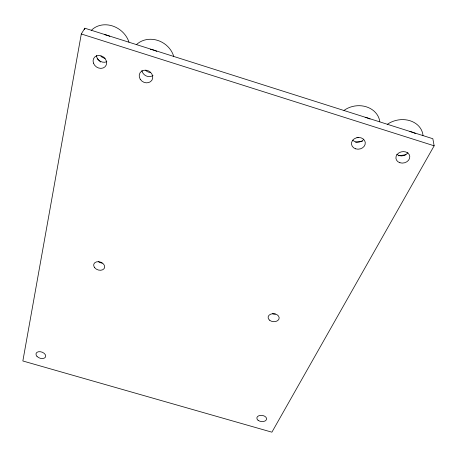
<?xml version="1.0" encoding="UTF-8"?>
<svg xmlns="http://www.w3.org/2000/svg" width="457" height="457" viewBox="0 0 457 457"><rect width="100%" height="100%" fill="white"/><g stroke="black" fill="none" stroke-linecap="round" stroke-linejoin="round"><path stroke-width="0.69" d="M81.3 33.972L22.85 360.979L271.904 432.179L434.15 145.806L432.836 138.722L84.825 28.208L81.3 33.972L434.15 145.806M84.574 29.591L84.825 28.208M355.517 142.236L362.51 141.19M398.441 155.82L405.833 154.769M97.181 58.719L100.689 62.038M104.613 34.641A23.45 20.142 36.6 0 1 109.806 36.292M409.855 131.502A23.044 18.874 -12 0 1 415.67 133.684M150.33 49.293A22.987 20.291 30.4 0 1 156.757 51.333M365.166 117.312A22.799 19.314 -8.8 0 1 370.05 119.014M102.208 263.083A5.604 4.102 19.4 0 1 98.255 261.484M275.365 314.056A5.507 3.982 5.8 0 1 272.538 313.776M358.734 137.546A6.781 5.764 -9.1 0 1 356.98 137.614M344.018 110.411A22.313 19.085 -9.8 0 1 366.354 106.824A22.313 19.085 -9.8 0 1 379.83 121.779M363.458 139.739A6.838 5.792 -8.8 0 1 352.678 140.139M150.45 72.514A6.832 6.055 30.9 0 1 145.714 70.389M136.523 44.563A22.49 20.028 31.6 0 1 157.665 40.393A22.49 20.028 31.6 0 1 173.717 56.377M153.021 75.422A6.895 6.084 30.4 0 1 146.223 75.936A6.895 6.084 30.4 0 1 141.904 70.435M105.059 58.268A6.969 6.01 37 0 1 100.826 56.182M91.486 30.213A22.947 19.874 37.8 0 1 112.365 25.912A22.947 19.874 37.8 0 1 128.988 42.124M106.818 61.661A7.032 6.038 36.5 0 1 96.381 55.497M387.479 124.213A22.559 18.651 -12.9 0 1 410.06 120.745A22.559 18.651 -12.9 0 1 423.005 135.495M407.912 152.684A6.912 5.661 -11.9 0 1 396.745 154.277M258.056 420.257A4.907 3.102 7.2 0 0 266.351 419.812A4.907 3.102 7.2 0 0 260.747 415.344A4.907 3.102 7.2 0 0 258.056 420.257M36.966 356.357A5.033 3.21 19.2 0 0 45.334 357.277A5.033 3.21 19.2 0 0 40.227 351.696A5.033 3.21 19.2 0 0 36.966 356.357M399.898 162.738A7.004 5.701 -11.4 0 0 409.78 156.397A7.004 5.701 -11.4 0 0 398.87 152.901A7.004 5.701 -11.4 0 0 399.898 162.738M93.451 63.123A7.129 6.09 35.9 0 0 105.001 66.813A7.129 6.09 35.9 0 0 101.117 55.817A7.129 6.09 35.9 0 0 93.451 63.123M140.225 79.232A6.986 6.13 29.8 0 0 151.975 80.089A6.986 6.13 29.8 0 0 145.749 70.161A6.986 6.13 29.8 0 0 140.225 79.232M355.677 148.833A6.929 5.832 -8.2 0 0 365.246 142.356A6.929 5.832 -8.2 0 0 354.244 138.831A6.929 5.832 -8.2 0 0 355.677 148.833M269.436 320.1A5.57 3.987 5.9 0 0 278.884 319.272A5.57 3.987 5.9 0 0 272.589 313.719A5.57 3.987 5.9 0 0 269.436 320.1M94.616 267.648A5.667 4.113 19.3 0 0 104.145 268.579A5.667 4.113 19.3 0 0 98.758 261.701A5.667 4.113 19.3 0 0 94.616 267.648"/></g></svg>
